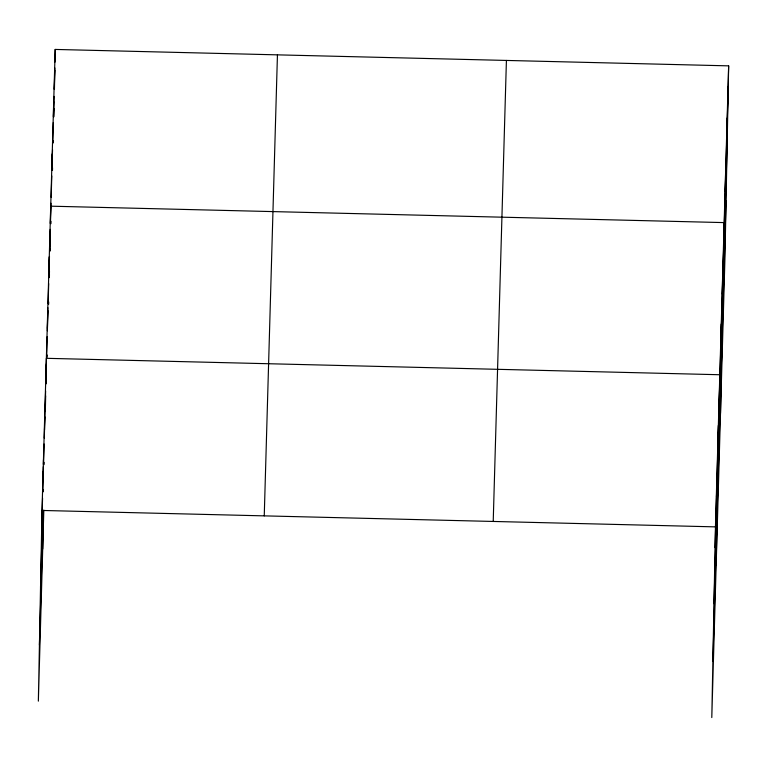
<?xml version="1.0" encoding="UTF-8"?>
<svg xmlns="http://www.w3.org/2000/svg" width="767" height="767" viewBox="0 0 767 767"><rect width="100%" height="100%" fill="white"/><g stroke="black" fill="none" stroke-linecap="round" stroke-linejoin="round"><path stroke-width="1.15" d="M728.65 65.857L715.458 526.871L711.795 717.567L724.988 256.552L728.65 65.857L55.205 49.433L42.012 510.448L38.35 701.143L43.815 510.093M43.067 480.554L43.326 466.681M43.374 464.361L43.46 459.74M44.515 429.846L44.917 409.032M42.703 549.009L43.441 510.841M45.368 410.144L45.646 395.83M45.876 383.903L46.365 358.314L719.81 374.737L716.148 565.432M47.42 328.42L47.813 307.605M49.27 256.887L48.867 277.712L49.471 256.475M49.471 271.125L49.356 277.088L49.481 274.739M49.865 250.847L50.229 231.768M50.382 223.523L50.718 206.179L724.163 222.603L720.501 413.298M51.907 170.121L52.214 153.927M53.422 116.718L53.709 101.685M53.911 116.766L54.073 108.415M54.438 89.336L54.85 67.937M54.956 62.156L55.205 49.433M716.512 496.978L716.905 476.163M717.96 446.26L718.363 425.445M720.865 344.843L721.258 324.029M722.313 294.125L722.715 273.311M725.256 191.165L725.659 170.351M726.752 138.923L727.154 118.099M41.61 531.272L42.559 498.243M42.76 491.168L43.336 471.12M43.537 464.045L44.112 443.997M44.275 438.101L44.889 416.874M45.052 410.978L45.627 390.921M45.828 383.845L46.404 363.798M46.605 356.722L47.18 336.675M47.353 330.778L47.918 310.731M48.129 303.655L48.695 283.608M49.644 250.579L50.248 229.352M50.421 223.437L50.996 203.245M51.168 197.311L51.782 175.931M51.945 169.996L52.53 149.805M52.731 142.681L53.306 122.499M53.479 116.555L54.054 96.374M54.256 89.25L54.802 70.248M40.536 587.33L42.731 510.669M43.268 491.8L43.336 489.442M44.045 464.677L44.112 462.319M47.113 357.355L47.18 354.996M48.637 304.288L48.704 301.92M50.162 250.991L50.229 248.623M50.938 223.686L51.006 221.308M52.472 170.245L52.539 167.868M53.249 142.93L53.316 140.562M39.424 645.085L43.278 510.64M264.251 515.875L277.443 54.85M493.219 521.455L506.412 60.43M715.055 547.686L728.247 86.671M713.981 603.744L727.174 142.729M712.869 661.509L726.061 200.484M42.012 510.448L715.458 526.871"/></g></svg>
